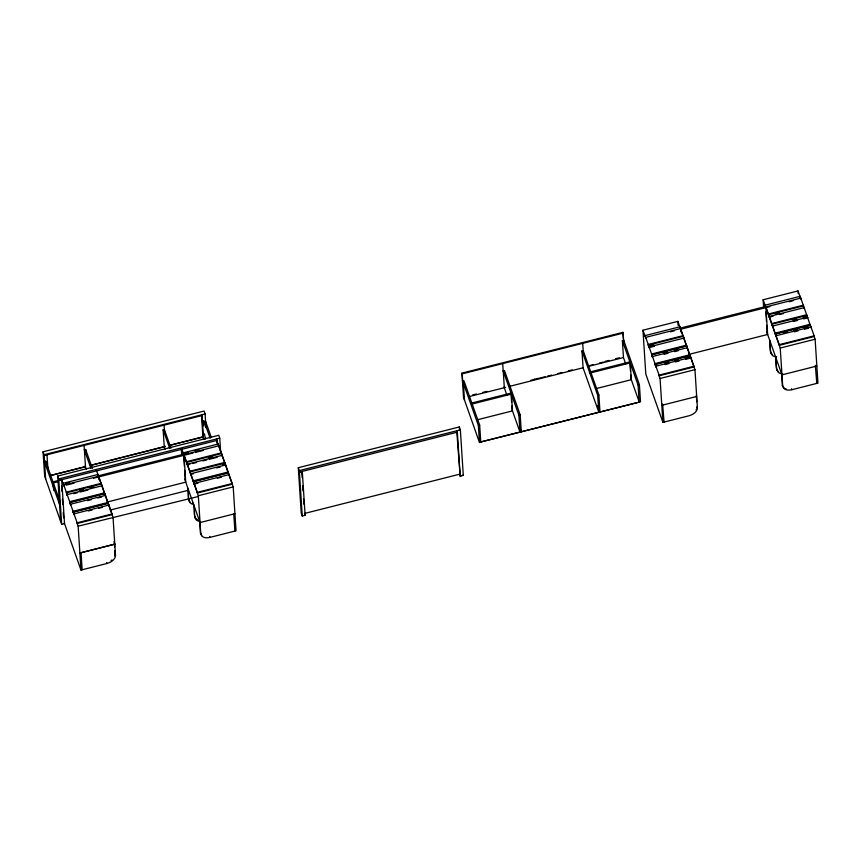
<?xml version="1.0" encoding="UTF-8"?>
<svg xmlns="http://www.w3.org/2000/svg" width="861" height="861" viewBox="0 0 861 861"><rect width="100%" height="100%" fill="white"/><g stroke="black" fill="none" stroke-linecap="round" stroke-linejoin="round"><path stroke-width="1.29" d="M114.922 550.749L114.954 556.077M96.378 470.289L113.039 517.343L115.503 555.474C115.32 559.844 110.789 562.448 107.022 563.481L80.988 570.068L64.327 523.025M697.044 407.597L697.076 406.822C698.411 411.504 692.793 414.776 688.94 415.788L662.895 422.374L645.804 374.104L642.963 330.215L677.855 321.379L694.956 369.66L697.41 407.791M696.075 410.008L696.538 409.201M111.058 560.619L111.995 559.962M457.342 432.147L299.424 472.129L302.286 471.419L305.117 515.308L302.254 516.019L301.232 513.124L298.293 467.717L459.322 426.959L460.355 429.854L463.283 475.25L460.183 476.058L456.782 431.641M44.664 476.111L43.05 451.821L204.079 411.052L205.101 413.947L205.994 427.831M45.655 479.093L44.072 454.716L205.101 413.947M202.055 415.54L44.126 455.512L46.989 454.802L47.915 469.051M90.9 468.276L84.346 449.776L85.648 449.453L92.375 468.449M165.129 449.162L164.236 446.633L163.149 429.833L164.365 429.521L170.973 448.183M50.024 475.541L85.433 466.576L85.174 465.855M90.609 465.274L165.441 446.321M169.24 445.363L203.368 436.731M50.304 475.67L85.228 466.834M90.394 465.521L165.409 446.536M169.283 445.557L202.905 437.044L201.485 415.002M462.422 380.433L478.372 425.495L479.48 442.565L463.509 397.244L461.948 373.125L622.977 332.357L623.87 342.979M60.647 521.432L57.709 476.036L218.737 435.268L219.759 438.163L220.62 451.519M637.398 402.604L480.761 441.962L479.674 425.162L463.982 380.831L462.68 381.165L462.206 373.846L623.235 333.089M763.653 307.818L763.137 299.768L798.018 290.932L800.805 298.789L800.762 298.1L765.87 306.936L767.646 334.466L688.832 354.42M216.757 440.455L58.839 480.438L61.701 479.728L64.532 523.628L61.669 524.327L58.731 478.931L219.759 438.163M53.436 488.327L53.016 481.859L58.074 480.578M53.866 490.641L53.371 482.881L58.43 481.6M511.864 406.005L512.112 409.879L519.969 432.039L518.882 415.239L503.179 370.908L504.481 370.574L520.184 414.905L521.271 431.716L520.378 429.176M581.982 350.965L597.685 395.296L598.772 412.096L583.069 367.765L581.982 350.965L583.198 350.653L598.89 394.984L599.977 411.784L597.803 405.628M625.667 363.762L623.461 357.541L622.385 340.73L623.708 340.396L639.4 384.727L640.509 401.796L479.459 442.296M645.137 336.339L645.083 335.607L679.975 326.771L680.631 329.225L769.788 306.634M765.3 305.892L765.257 305.16L800.138 296.324L800.805 298.789M63.219 484.022L63.176 483.29L98.068 474.454L98.724 476.919L193.047 453.015M183.393 453.575L183.339 452.843L218.231 444.018L218.888 446.472L218.845 445.794L183.953 454.619L185.739 482.149L106.915 502.103M65.813 483.365L69.687 482.386M184.684 453.252L188.559 452.273M195.016 450.637L198.891 449.657M680.244 328.127L765.526 306.538M98.337 475.81L183.608 454.221L184.394 466.296M642.963 330.215L645.75 338.061L645.707 337.383L680.588 328.547L683.15 336.328M61.486 479.125L63.832 485.755L63.789 485.066L98.681 476.241L101.243 484.011M670.299 331.851L674.174 330.861M789.171 301.727L793.046 300.747M66.415 485.098L74.175 483.129M93.558 478.221L97.433 477.242M195.63 452.359L203.379 450.4M662.895 422.374L660.064 378.485L659.106 375.783L693.998 366.947L693.955 366.269L690.791 357.358L655.899 366.183L655.942 366.872L655.038 364.289L689.919 355.453L687.369 347.683L652.477 356.508L652.52 357.197L651.637 354.689L686.529 345.864L683.968 338.082L649.076 346.918L649.119 347.596L648.215 344.475L683.107 335.65M773.167 316.17L769.293 317.149L769.239 316.471L804.131 307.635L804.174 308.324L803.517 305.859L768.421 314.717L768.378 314.028L803.27 305.203L800.762 298.1M80.988 570.068L78.147 526.179L77.189 523.477L112.081 514.641L112.038 513.963L108.884 505.041L73.992 513.877L74.035 514.555L73.12 511.972L108.012 503.147L105.451 495.366L70.57 504.202L70.613 504.88L69.719 502.383L104.611 493.547L102.061 485.765L67.169 494.601L67.212 495.279L66.308 492.169L101.189 483.333M189.958 464.187L187.375 464.843L187.332 464.154L222.224 455.329L222.267 456.007L221.611 453.543L186.514 462.4L186.471 461.722L221.363 452.886L218.845 445.794M648.258 345.164L683.354 336.307L684.011 338.76L683.968 338.082M66.351 492.847L101.447 483.99L102.104 486.454L102.061 485.765M649.807 345.541L653.682 344.561M775.137 313.791L779.011 312.812M79.524 490.286L83.399 489.306M89.856 487.67L93.741 486.691M208.728 457.546L212.613 456.567M650.41 347.274L654.295 346.283M779.625 314.534L783.499 313.555M73.669 493.644L77.544 492.664M80.138 492.008L87.887 490.049M192.541 463.53L196.426 462.551M202.884 460.915L206.758 459.935M209.341 459.279L217.101 457.309M533.82 379.443L537.705 378.453M605.089 361.394L608.985 360.415M615.464 358.779L619.35 357.789M468.858 396.673L505.568 387.385M509.443 386.395L583.069 367.765M588.074 366.495L623.461 357.541M651.637 354.689L651.594 354.011L686.486 345.175M803.7 318.893L807.575 317.913L806.918 315.46L771.8 324.253L771.757 323.564L806.649 314.739L804.131 307.635M69.719 502.383L69.676 501.694L104.568 492.869M193.359 473.776L190.776 474.433L190.733 473.754L225.625 464.918L225.668 465.597L225.001 463.143L189.894 471.936L189.85 471.258L224.732 462.422L222.224 455.329M651.906 355.464L651.863 354.732L686.755 345.896L687.412 348.361L687.369 347.683M69.999 503.147L69.945 502.415L104.838 493.59L105.494 496.044L105.451 495.366M792.744 319.786L796.629 318.807M803.087 317.171L806.961 316.191L806.918 315.46M663.54 352.515L667.415 351.536M673.872 349.9L677.758 348.92M222.472 464.531L225.055 463.875L225.001 463.143M590.689 371.801L629.865 361.878M772.069 325.017L772.026 324.285L772.683 326.75L772.64 326.061L807.532 317.235L810.997 327.589L810.954 326.911L776.062 335.736L776.116 336.425L775.449 333.96L810.341 325.135L810.997 327.589M471.828 403.002L511.036 393.079L511.617 402.119M589.828 373.125L630.23 362.901L631.317 379.701L595.92 388.666M664.154 354.248L668.028 353.268M674.486 351.632L678.36 350.653M793.358 321.508L797.232 320.529M87.413 500.628L91.288 499.649M97.745 498.013L101.62 497.023M216.617 467.889L220.491 466.91M472.205 404.013L511.391 394.09L512.478 410.891L477.069 419.856M655.038 364.289L654.984 363.611L689.876 354.775M810.093 325.006L775.201 333.842L775.158 333.164L810.04 324.328M73.12 511.972L73.077 511.294L107.969 502.458M228.133 472.022L228.176 472.7L193.284 481.525L193.241 480.847L228.133 472.022L225.625 464.918M655.339 365.139L655.286 364.407L690.178 355.571L690.834 358.036L685.668 359.338M193.585 482.386L193.542 481.654L228.434 472.818L229.091 475.272L229.048 474.594L194.155 483.43L194.199 484.108L198.073 483.129M73.422 512.822L73.379 512.091L108.271 503.265L108.927 505.719L108.884 505.041M664.38 362.847L668.254 361.868M674.723 360.232L678.597 359.252M685.055 357.616L688.929 356.637M783.252 332.733L787.126 331.754M793.594 330.118L797.469 329.139M803.926 327.503L807.801 326.513M664.993 364.58L668.868 363.6M675.325 361.964L679.211 360.974M794.208 331.84L798.082 330.861M804.54 329.225L808.414 328.245M88.252 510.96L92.127 509.97M98.584 508.334L102.459 507.355M217.456 478.221L221.342 477.242M110.316 510.035L187.902 490.393M659.106 375.783L659.063 375.105L693.955 366.269M814.119 335.822L814.162 336.511L779.27 345.336L779.227 344.658L814.119 335.822L810.954 326.911M77.189 523.477L77.146 522.788L112.038 513.963M232.201 483.516L232.244 484.194L197.363 493.03L197.32 492.341L232.201 483.516L229.048 474.594M660.064 378.485L694.956 369.66M815.119 339.212L817.95 383.102L791.916 389.699C788.698 390.614 783.295 390.324 782.692 386.18L780.227 348.038L815.119 339.212L814.162 336.511M78.147 526.179L198.364 496.474M233.202 486.895L236.043 530.785L209.998 537.382C206.78 538.297 201.388 538.017 200.774 533.863L198.321 495.732L233.202 486.895L216.541 439.842M302.254 516.019L299.327 470.612L460.355 429.854M478.372 425.495L479.674 425.162M518.882 415.239L520.184 414.905M597.685 395.296L598.89 394.984M630.704 374.804L630.952 378.689L639.163 401.872L638.076 385.061L639.4 384.727M661.797 405.305L696.689 396.48L696.345 395.522L696.753 401.796M816.852 366.033L781.96 374.869L766.613 331.539M79.879 552.999L114.771 544.163L113.9 541.687M234.935 513.716L200.043 522.552L184.706 479.233M114.771 544.174L81.042 552.708L82.15 569.778M305.117 515.308L304.471 513.479L459.526 474.228L460.183 476.036L463.283 475.25M472.571 394.962L476.456 393.983M482.924 392.358L486.809 391.389M530.828 380.325L534.713 379.346M537.296 378.7L545.067 376.741M547.65 376.096L551.535 375.116M558.014 373.491L561.899 372.512M568.368 370.887L572.253 369.907M589.085 365.677L592.971 364.709M599.439 363.084L603.324 362.104M776.676 356.734C768.55 357.218 770.369 346.542 770.143 341.483M782.692 373.717C774.556 374.201 776.374 363.525 776.148 358.467M192.38 503.211L193.359 503.384M193.703 504.352C186.234 503.836 189.151 493.837 188.225 489.177M199.72 521.335C192.251 520.819 195.167 510.821 194.242 506.16M785.2 388.634L786.104 388.903M197.481 519.915L194.758 517.235L193.897 505.192M772.586 354.872L770.649 352.569L769.799 340.525M778.592 371.855L776.665 369.541L775.815 357.509M784.403 388.257L782.477 385.943L781.616 373.9M189.99 502.103L188.613 499.52L187.892 488.209M201.808 535.477L200.441 532.905L199.709 521.594M815.345 365.365L816.788 383.403L816.443 382.435M765.87 306.936L768.378 314.028M769.239 316.471L771.757 323.564M772.64 326.061L775.158 333.164M776.062 335.736L779.227 344.658M763.137 299.768L780.227 348.038M791.571 388.731L791.916 389.699M770.53 351.837L770.864 352.795M776.536 368.809L776.88 369.778M782.348 385.211L782.692 386.18M645.707 337.383L648.215 344.475M649.076 346.918L651.594 354.011M652.477 356.508L654.984 363.611M655.899 366.183L659.063 375.105M662.615 404.057L664.057 422.094L663.713 421.126M622.385 340.73L638.076 385.061M504.008 386.987L504.266 387.708M506.925 395.21L504.331 387.88L503.244 371.069M461.948 373.125L462.206 373.846M479.878 439.476L480.761 441.962M298.293 467.717L299.327 470.612M205.575 421.266L211.311 437.453M203.982 420.846L210.149 438.26M205.51 438.895L204.466 433.826M202.905 437.044L203.562 438.862L205.628 438.346L203.562 438.862L202.001 414.733M183.953 454.619L186.471 461.722M187.332 464.154L189.85 471.258M190.733 473.754L193.241 480.847M194.155 483.43L197.32 492.341M181.649 448.678L198.321 495.732M209.664 536.425L209.998 537.382M188.613 499.52L188.957 500.489M194.629 516.503L194.973 517.472M200.441 532.905L200.774 533.863M163.149 429.833L169.692 448.301M86.358 469.191L85.487 466.748L84.41 449.948M115.159 554.516L115.503 555.474M106.678 562.513L107.022 563.481M63.789 485.066L66.308 492.169M67.169 494.601L69.676 501.694M70.57 504.202L73.077 511.294M73.992 513.877L77.146 522.788M57.709 476.036L58.731 478.931M43.05 451.821L44.072 454.716M53.016 481.859L53.371 482.881M45.579 460.936L59.969 501.576M44.546 462.034L59.538 504.363M44.611 475.939L61.669 524.327M769.293 317.149L768.625 314.695L768.679 315.427M765.257 305.16L765.913 307.614M655.286 364.407L655.942 366.872M651.863 354.732L652.52 357.197M649.119 347.596L648.462 345.143L648.505 345.864M645.083 335.607L645.75 338.061M193.542 481.654L194.199 484.108M190.776 474.433L190.12 471.979L190.163 472.711M187.375 464.843L186.719 462.379L186.762 463.11M183.339 452.843L183.996 455.308M73.379 512.091L74.035 514.555M69.945 502.415L70.613 504.88M67.212 495.279L66.555 492.826L66.598 493.557M63.176 483.29L63.832 485.755M810.341 325.135L810.395 325.867M807.532 317.235L807.575 317.913L806.649 314.739M803.517 305.859L803.561 306.591L803.27 305.203M800.138 296.324L800.192 297.056M798.018 290.932L798.19 293.59M775.449 333.96L775.503 334.692M765.87 311.897L766.473 321.293M766.731 325.318L767.259 333.358M690.791 357.358L690.834 358.036M690.178 355.571L690.221 356.303M686.755 345.896L686.798 346.628M683.354 336.307L683.397 337.038M680.588 328.547L680.814 331.915M679.975 326.771L680.029 327.503M677.855 321.379L678.113 325.404M629.951 363.181L630.456 370.93M622.977 332.357L623.579 341.742M591.044 372.824L591.216 375.407M582.725 343.335L583.446 354.528M502.706 363.59L503.179 370.908M463.379 383.156L464.488 400.225M459.322 426.959L459.494 429.628M457.245 430.64L460.183 476.036M301.813 472.248L302.157 477.564M302.674 485.55L303.007 490.867M303.524 498.853L303.868 504.169M233.772 514.017L234.881 531.086M228.434 472.818L228.477 473.55M224.732 462.422L224.775 463.1M221.611 453.543L221.654 454.274M221.363 452.886L221.406 453.564M218.231 444.018L218.274 444.75M216.66 438.949L216.929 443.124M203.626 420.9L203.96 426.066M184.652 470.321L185.255 479.706M181.305 448.796L181.736 455.501M164.042 424.645L164.526 432.104M114.427 543.205L114.674 546.972M108.271 503.265L108.314 503.997M104.838 493.59L104.891 494.322M101.447 483.99L101.49 484.721M98.681 476.241L98.897 479.599M98.068 474.454L98.111 475.186M85.648 449.453L85.82 452.036M84.034 444.9L84.346 449.776M61.572 485.884L61.906 491.2M62.433 499.176L62.767 504.503M63.283 512.478L63.628 517.805M46.935 462.045L47.269 467.222M45.31 462.292L45.472 464.875"/></g></svg>
